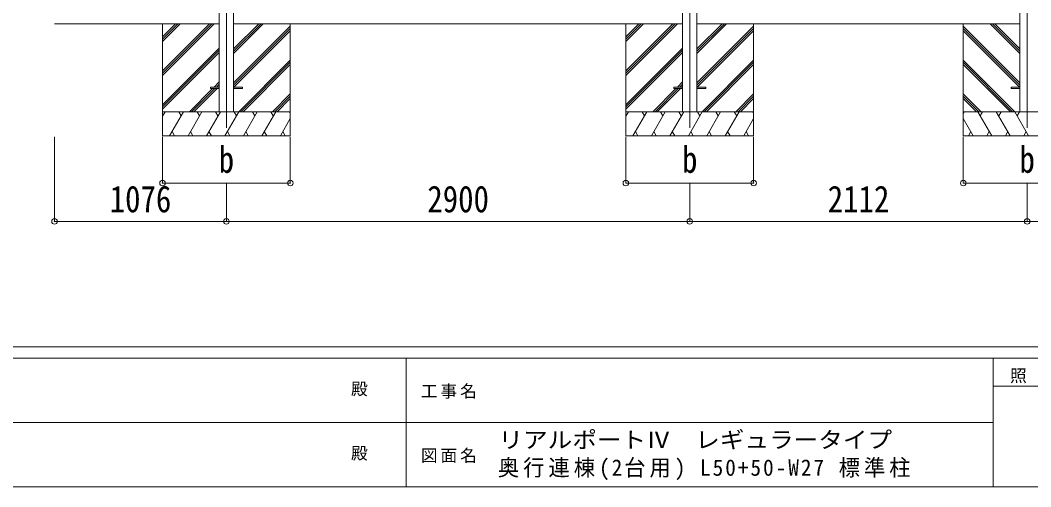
# Model space of a CAD drawing. Units: millimetres at full size. Extents: x -9783 to 9892, y -6828 to 6752.
# Drawn here: x -2884 to 3441, y -6828 to -3909 of the extents above; entities that cross this region are included whole.
import ezdxf
from ezdxf.enums import TextEntityAlignment as Align

# ---------------------------------------------------------------- set-up
doc = ezdxf.new("R2010")
doc.units = ezdxf.units.MM
doc.header["$LTSCALE"] = 35
doc.header["$PDMODE"] = 32
doc.header["$PDSIZE"] = 35
for name, color, linetype, lineweight in [('0-0_0', 7, 'Continuous', 9), ('0-1_本体', 4, 'Continuous', 9), ('0-2_部品', 7, 'Continuous', 9), ('0-8_PARTS2', 2, 'Continuous', 9), ('0-A_寸法', 6, 'Continuous', 9), ('F-0_240', 7, 'Continuous', 9)]:
    doc.layers.add(name, color=color, linetype=linetype, lineweight=lineweight)
doc.styles.add('ＭＳ ゴシック', font='')
doc.styles.get('ＭＳ ゴシック').set_extended_font_data('MS Gothic')

msp = doc.modelspace()

# ---------------------------------------------------------------- linework, layer by layer
at = {"layer": '0-0_0'}
for p, q in [((-2669.69, -3931.43), (-1638.89, -3931.43)), ((-1993.69, -3931.43), (-1993.69, -4631.43)), ((-1993.69, -4225.6), (-1699.51, -3931.43)), ((-1993.69, -4239.75), (-1685.37, -3931.43)), ((-1993.69, -4253.89), (-1671.22, -3931.43)), ((-1993.69, -4041.76), (-1883.36, -3931.43)), ((-1993.69, -4027.62), (-1897.5, -3931.43)), ((-1993.69, -4013.47), (-1911.64, -3931.43)), ((-1548.49, -3931.43), (1261.11, -3931.43)), ((-1548.49, -4117.06), (-1362.86, -3931.43)), ((-1548.49, -4102.92), (-1377, -3931.43)), ((-1548.49, -4088.77), (-1391.14, -3931.43)), ((-1548.49, -4300.9), (-1193.69, -3946.11)), ((-1548.49, -4315.05), (-1193.69, -3960.25)), ((-1546.23, -4326.93), (-1193.69, -3974.39)), ((-1193.69, -3931.43), (-1193.69, -4631.43)), ((906.31, -3931.43), (906.31, -4631.43)), ((906.31, -4225.6), (1200.49, -3931.43)), ((906.31, -4239.75), (1214.63, -3931.43)), ((906.31, -4253.89), (1228.78, -3931.43)), ((906.31, -4041.76), (1016.64, -3931.43)), ((906.31, -4027.62), (1002.5, -3931.43)), ((906.31, -4013.47), (988.36, -3931.43)), ((1351.51, -4117.06), (1537.14, -3931.43)), ((1351.51, -4102.92), (1523, -3931.43)), ((1351.51, -4088.77), (1508.86, -3931.43)), ((1351.51, -3931.43), (3033.11, -3931.43)), ((1351.51, -4300.9), (1706.31, -3946.11)), ((1351.51, -4315.05), (1706.31, -3960.25)), ((1353.77, -4326.93), (1706.31, -3974.39)), ((3373.11, -3931.43), (1691.51, -3931.43)), ((1706.31, -3931.43), (1706.31, -4631.43)), ((3018.31, -3931.43), (3018.31, -4631.43)), ((3373.11, -4300.9), (3018.31, -3946.11)), ((3373.11, -4315.05), (3018.31, -3960.25)), ((3370.85, -4326.93), (3018.31, -3974.39)), ((3373.11, -4117.06), (3187.48, -3931.43)), ((3373.11, -4102.92), (3201.62, -3931.43)), ((3373.11, -4088.77), (3215.77, -3931.43)), ((-1993.69, -4437.74), (-1638.89, -4082.94)), ((-1993.69, -4451.88), (-1638.89, -4097.08)), ((-1993.69, -4466.02), (-1638.89, -4111.22)), ((906.31, -4437.74), (1261.11, -4082.94)), ((906.31, -4451.88), (1261.11, -4097.08)), ((906.31, -4466.02), (1261.11, -4111.22)), ((-1516.88, -4481.43), (-1193.69, -4158.24)), ((-1502.74, -4481.43), (-1193.69, -4172.38)), ((1383.12, -4481.43), (1706.31, -4158.24)), ((1397.26, -4481.43), (1706.31, -4172.38)), ((3341.51, -4481.43), (3018.31, -4158.24)), ((3327.36, -4481.43), (3018.31, -4172.38)), ((-1488.59, -4481.43), (-1193.69, -4186.52)), ((1411.41, -4481.43), (1706.31, -4186.52)), ((3313.22, -4481.43), (3018.31, -4186.52)), ((-1670.75, -4326.93), (-1638.89, -4295.07)), ((1229.25, -4326.93), (1261.11, -4295.07)), ((-1825.25, -4481.43), (-1679.75, -4335.93)), ((-1811.1, -4481.43), (-1665.6, -4335.93)), ((-1796.96, -4481.43), (-1651.46, -4335.93)), ((-1656.6, -4326.93), (-1638.89, -4309.21)), ((-1642.46, -4326.93), (-1638.89, -4323.35)), ((1074.75, -4481.43), (1220.25, -4335.93)), ((1088.9, -4481.43), (1234.4, -4335.93)), ((1103.04, -4481.43), (1248.54, -4335.93)), ((1243.4, -4326.93), (1261.11, -4309.21)), ((1257.54, -4326.93), (1261.11, -4323.35)), ((-1304.75, -4481.43), (-1193.69, -4370.37)), ((-1290.6, -4481.43), (-1193.69, -4384.51)), ((-1276.46, -4481.43), (-1193.69, -4398.65)), ((1595.25, -4481.43), (1706.31, -4370.37)), ((1609.4, -4481.43), (1706.31, -4384.51)), ((1623.54, -4481.43), (1706.31, -4398.65)), ((3129.37, -4481.43), (3018.31, -4370.37)), ((3115.23, -4481.43), (3018.31, -4384.51)), ((3101.09, -4481.43), (3018.31, -4398.65)), ((-1193.69, -4481.43), (-1993.69, -4481.43)), ((-1993.69, -4508.93), (-1977.81, -4481.43)), ((-1948.94, -4631.43), (-1862.34, -4481.43)), ((-1877.34, -4507.41), (-1892.34, -4481.43)), ((-1833.47, -4631.43), (-1746.87, -4481.43)), ((-1761.87, -4507.41), (-1776.87, -4481.43)), ((-1718, -4631.43), (-1631.4, -4481.43)), ((-1646.4, -4507.41), (-1661.4, -4481.43)), ((-1602.53, -4631.43), (-1515.93, -4481.43)), ((-1530.93, -4507.41), (-1545.93, -4481.43)), ((-1487.06, -4631.43), (-1400.46, -4481.43)), ((-1415.46, -4507.41), (-1430.46, -4481.43)), ((-1371.59, -4631.43), (-1284.99, -4481.43)), ((-1314.99, -4481.43), (-1299.99, -4507.41)), ((-1199.52, -4481.43), (-1193.69, -4491.53)), ((1706.31, -4481.43), (906.31, -4481.43)), ((906.31, -4508.93), (922.19, -4481.43)), ((951.06, -4631.43), (1037.66, -4481.43)), ((1022.66, -4507.41), (1007.66, -4481.43)), ((1066.53, -4631.43), (1153.13, -4481.43)), ((1138.13, -4507.41), (1123.13, -4481.43)), ((1182, -4631.43), (1268.6, -4481.43)), ((1253.6, -4507.41), (1238.6, -4481.43)), ((1297.47, -4631.43), (1384.07, -4481.43)), ((1369.07, -4507.41), (1354.07, -4481.43)), ((1412.94, -4631.43), (1499.54, -4481.43)), ((1484.54, -4507.41), (1469.54, -4481.43)), ((1528.41, -4631.43), (1615.01, -4481.43)), ((1585.01, -4481.43), (1600.01, -4507.41)), ((1700.48, -4481.43), (1706.31, -4491.53)), ((3018.31, -4481.43), (3818.31, -4481.43)), ((3024.14, -4481.43), (3018.31, -4491.53)), ((3196.22, -4631.43), (3109.61, -4481.43)), ((3139.61, -4481.43), (3124.61, -4507.41)), ((3311.69, -4631.43), (3225.08, -4481.43)), ((3240.08, -4507.41), (3255.09, -4481.43)), ((3427.16, -4631.43), (3340.55, -4481.43)), ((3355.55, -4507.41), (3370.56, -4481.43)), ((-1256.12, -4631.43), (-1193.69, -4523.29)), ((1643.88, -4631.43), (1706.31, -4523.29)), ((3080.75, -4631.43), (3018.31, -4523.29)), ((-1933.94, -4605.45), (-1918.94, -4631.43)), ((-1818.47, -4605.45), (-1803.47, -4631.43)), ((-1703, -4605.45), (-1688, -4631.43)), ((-1587.53, -4605.45), (-1572.53, -4631.43)), ((-1472.06, -4605.45), (-1457.06, -4631.43)), ((-1356.59, -4605.45), (-1341.59, -4631.43)), ((-1241.12, -4605.45), (-1226.12, -4631.43)), ((966.06, -4605.45), (981.06, -4631.43)), ((1081.53, -4605.45), (1096.53, -4631.43)), ((1197, -4605.45), (1212, -4631.43)), ((1312.47, -4605.45), (1327.47, -4631.43)), ((1427.94, -4605.45), (1442.94, -4631.43)), ((1543.41, -4605.45), (1558.41, -4631.43)), ((1658.88, -4605.45), (1673.88, -4631.43)), ((3065.75, -4605.45), (3050.75, -4631.43)), ((3181.22, -4605.45), (3166.22, -4631.43)), ((3296.69, -4605.45), (3281.69, -4631.43)), ((3412.16, -4605.45), (3397.16, -4631.43)), ((-1993.69, -4631.43), (-1193.69, -4631.43)), ((906.31, -4631.43), (1706.31, -4631.43)), ((3818.31, -4631.43), (3018.31, -4631.43))]:
    msp.add_line(p, q, dxfattribs=at)
at = {"layer": '0-1_本体'}
for p, q in [((-1638.89, -1605.05), (-1638.89, -4481.43)), ((-1548.49, -1605.05), (-1548.49, -4481.43)), ((1261.11, -1605.05), (1261.11, -4481.43))]:
    msp.add_line(p, q, dxfattribs=at)
for points in [[(1333.81, -1605.05), (1351.51, -1605.05), (1351.51, -4481.43)], [(3390.81, -1605.05), (3373.11, -1605.05), (3373.11, -4481.43)]]:
    msp.add_lwpolyline(points, dxfattribs=at)
at = {"layer": '0-2_部品', "color": 4}
for p, q in [((-1693.49, -4326.93), (-1693.49, -4335.93)), ((-1638.69, -4326.93), (-1693.49, -4326.93)), ((-1638.69, -4335.93), (-1693.49, -4335.93)), ((-1493.89, -4326.93), (-1548.69, -4326.93)), ((1206.51, -4326.93), (1206.51, -4335.93)), ((1261.31, -4326.93), (1206.51, -4326.93)), ((1261.31, -4335.93), (1206.51, -4335.93)), ((1406.11, -4326.93), (1351.31, -4326.93)), ((3318.31, -4326.95), (3318.31, -4335.95)), ((3373.11, -4326.95), (3318.31, -4326.95)), ((3373.11, -4335.95), (3318.31, -4335.95))]:
    msp.add_line(p, q, dxfattribs=at)
for points in [[(-1493.89, -4326.93), (-1493.89, -4335.93), (-1548.69, -4335.93)], [(1406.11, -4326.93), (1406.11, -4335.93), (1351.31, -4335.93)]]:
    msp.add_lwpolyline(points, dxfattribs=at)
at = {"layer": '0-8_PARTS2'}
for p, q in [((-1593.69, -1631.43), (-1593.69, -4581.43)), ((1306.31, -1631.43), (1306.31, -4581.43)), ((3418.31, -1631.43), (3418.31, -4581.43))]:
    msp.add_line(p, q, dxfattribs=at)
at = {"layer": '0-A_寸法'}
for p, q in [((-2669.69, -5167.79), (-2669.69, -4638.85)), ((-1993.69, -4927.82), (-1993.69, -4638.85)), ((-1193.69, -4927.82), (-1193.69, -4638.85)), ((906.31, -4927.82), (906.31, -4638.85)), ((1706.31, -4927.82), (1706.31, -4638.85)), ((3018.31, -4927.82), (3018.31, -4638.85)), ((-1993.69, -4927.82), (-1193.69, -4927.82)), ((-1593.69, -5167.79), (-1593.69, -4927.82)), ((906.31, -4927.82), (1706.31, -4927.82)), ((1306.31, -5167.79), (1306.31, -4927.82)), ((3018.31, -4927.82), (3818.31, -4927.82)), ((3418.31, -5167.79), (3418.31, -4927.82)), ((3418.31, -5167.79), (3418.31, -4927.82)), ((-2669.69, -5167.79), (-1593.69, -5167.79)), ((-1593.69, -5167.79), (1306.31, -5167.79)), ((1306.31, -5167.79), (3418.31, -5167.79)), ((3418.31, -5167.79), (6318.31, -5167.79))]:
    msp.add_line(p, q, dxfattribs=at)
for p in [(-1993.69, -4927.82), (-1193.69, -4927.82), (906.31, -4927.82), (1706.31, -4927.82), (3018.31, -4927.82), (-2669.69, -5167.79), (-1593.69, -5167.79), (1306.31, -5167.79), (3418.31, -5167.79)]:
    msp.add_point(p, dxfattribs=at)
at = {"layer": 'F-0_240', "color": 5}
for p, q in [((-9783.03, -5953.1), (9396.97, -5953.1)), ((-9783.03, -6023.1), (6285.75, -6023.1)), ((-469.25, -6023.1), (-469.25, -6828.1)), ((3205.75, -6023.1), (3205.75, -6828.1)), ((3205.75, -6198.1), (5305.75, -6198.1)), ((-3969.25, -6425.6), (3205.75, -6425.6)), ((-9783.03, -6828.1), (9396.97, -6828.1))]:
    msp.add_line(p, q, dxfattribs=at)

# ---------------------------------------------------------------- texts
at = {"layer": '0-A_寸法', "color": 7, "style": 'ＭＳ ゴシック', "width": 0.85}
for s, p in [('b', (-1641.81, -4913.44)), ('b', (1258.19, -4913.44)), ('b', (3370.19, -4913.44)), ('1076', (-2324.19, -5160.79)), ('2900', (-336.19, -5160.79)), ('2112', (2169.81, -5160.79))]:
    msp.add_text(s, height=166.8, dxfattribs=at).set_placement(p, align=Align.BOTTOM_LEFT)
at = {"layer": 'F-0_240', "style": 'ＭＳ ゴシック'}
for p in [(-814.24, -6276.85), (-814.24, -6679.35)]:
    msp.add_text('殿', height=76.98, dxfattribs=at).set_placement(p, align=Align.BOTTOM_LEFT)
at = {"layer": 'F-0_240', "style": 'ＭＳ ゴシック', "width": 1.1}
msp.add_text('リアルポートⅣ\u3000レギュラータイプ', height=102.6, dxfattribs=at).set_placement((109.35, -6616.22), align=Align.BOTTOM_LEFT)
at = {"layer": 'F-0_240', "attachment_point": 7, "style": 'ＭＳ ゴシック'}
for s, insert, char_height in [('\\T1.17;照\u3000査', (3310.76, -6180.6), 76.98), ('\\T1.17;工事名', (-376.96, -6276.85), 76.98), ('\\T1.17;図面名', (-376.96, -6679.35), 76.98), ('\\T1.19;\\W0.95;奥行連棟(2台用)\\~L50+50-W27\\~標準柱', (105.77, -6786.55), 102.6)]:
    msp.add_mtext(s, dxfattribs=dict(at, insert=insert, char_height=char_height))

doc.saveas('drawing.dxf')
